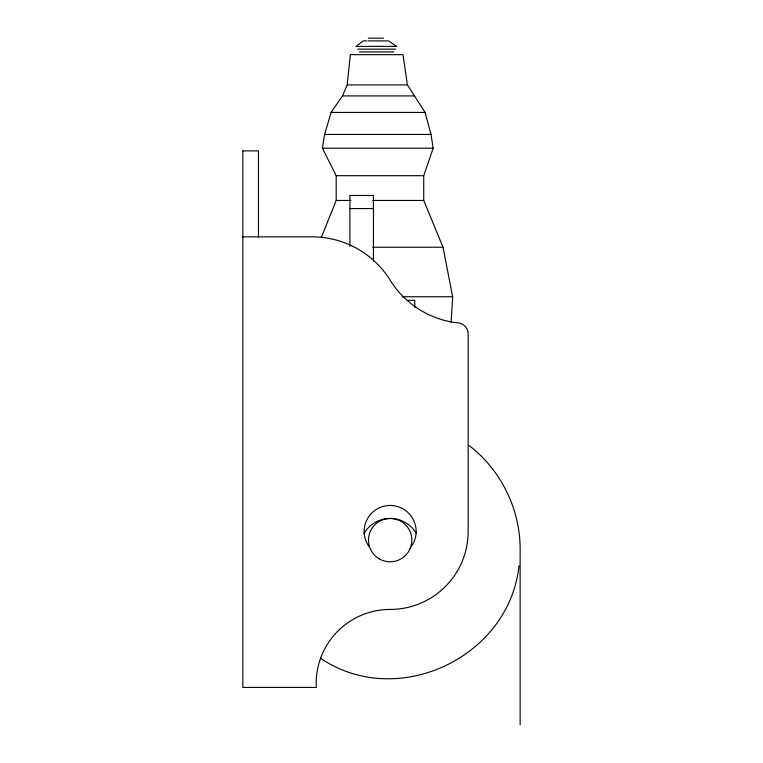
<?xml version="1.0" encoding="UTF-8"?>
<svg xmlns="http://www.w3.org/2000/svg" width="763" height="763" viewBox="0 0 763 763"><rect width="100%" height="100%" fill="white"/><g stroke="black" fill="none" stroke-linecap="round" stroke-linejoin="round"><path stroke-width="1.14" d="M451.143 322.472L452.65 296.75L443.026 247.231L423.732 200.459L423.732 175.7L433.165 148.194L431 134.441L425.086 112.428L407.404 84.922L403.007 54.659L350.36 54.659L347.175 84.922L342.482 95.919L331.094 112.428L324.628 134.441L322.406 148.194L336.178 175.7L336.178 200.459L321.337 237.436M519.021 565.745C509.226 657.639 397.018 710.334 320.47 658.192M368.3 38.15L383.493 38.15M366.955 40.897L363.188 40.897L355.987 46.4L396.779 46.4L388.605 40.897L368.3 40.897M357.647 49.156L395.72 49.156M359.44 51.903L393.803 51.903M347.175 84.922L407.404 84.922M342.482 95.919L414.443 95.919M331.094 112.428L425.086 112.428M324.628 134.441L431 134.441M322.406 148.194L433.165 148.194M242.863 150.883L258.457 150.864L258.457 237.169M336.178 175.7L423.732 175.7M336.178 200.459L350.942 200.459M372.726 200.459L423.732 200.459M349.893 208.566L373.441 208.566M242.863 236.854L312.181 236.854A91.846 91.846 0 0 1 390.16 280.174A91.846 91.846 0 0 0 452.697 322.196L457.752 322.835A11.083 11.083 0 0 1 468.148 333.898L468.148 531.458A77.979 77.979 0 0 1 390.16 609.437A73.982 73.982 0 0 0 316.292 687.415L242.863 687.415L242.863 150.864M372.64 247.231L443.026 247.231M402.196 296.75L452.65 296.75M407.652 300.355L414.795 300.355L414.795 307.422M469.283 445.668C500.871 469.941 520.108 508.95 520.137 548.788L520.137 724.85M373.441 261.099L373.441 195.481L349.893 195.481L349.893 246.344M369.54 547.281A25.99 25.99 0 0 1 373.164 511.782A25.99 25.99 0 0 1 408.815 513.346A25.99 25.99 0 0 1 409.33 549.017M363.903 533.623A30.329 30.329 0 0 1 416.426 533.623M379.335 558.878A21.66 21.66 0 0 0 411.829 540.118A21.66 21.66 0 0 0 379.335 521.358A21.66 21.66 0 0 0 379.335 558.878"/></g></svg>
